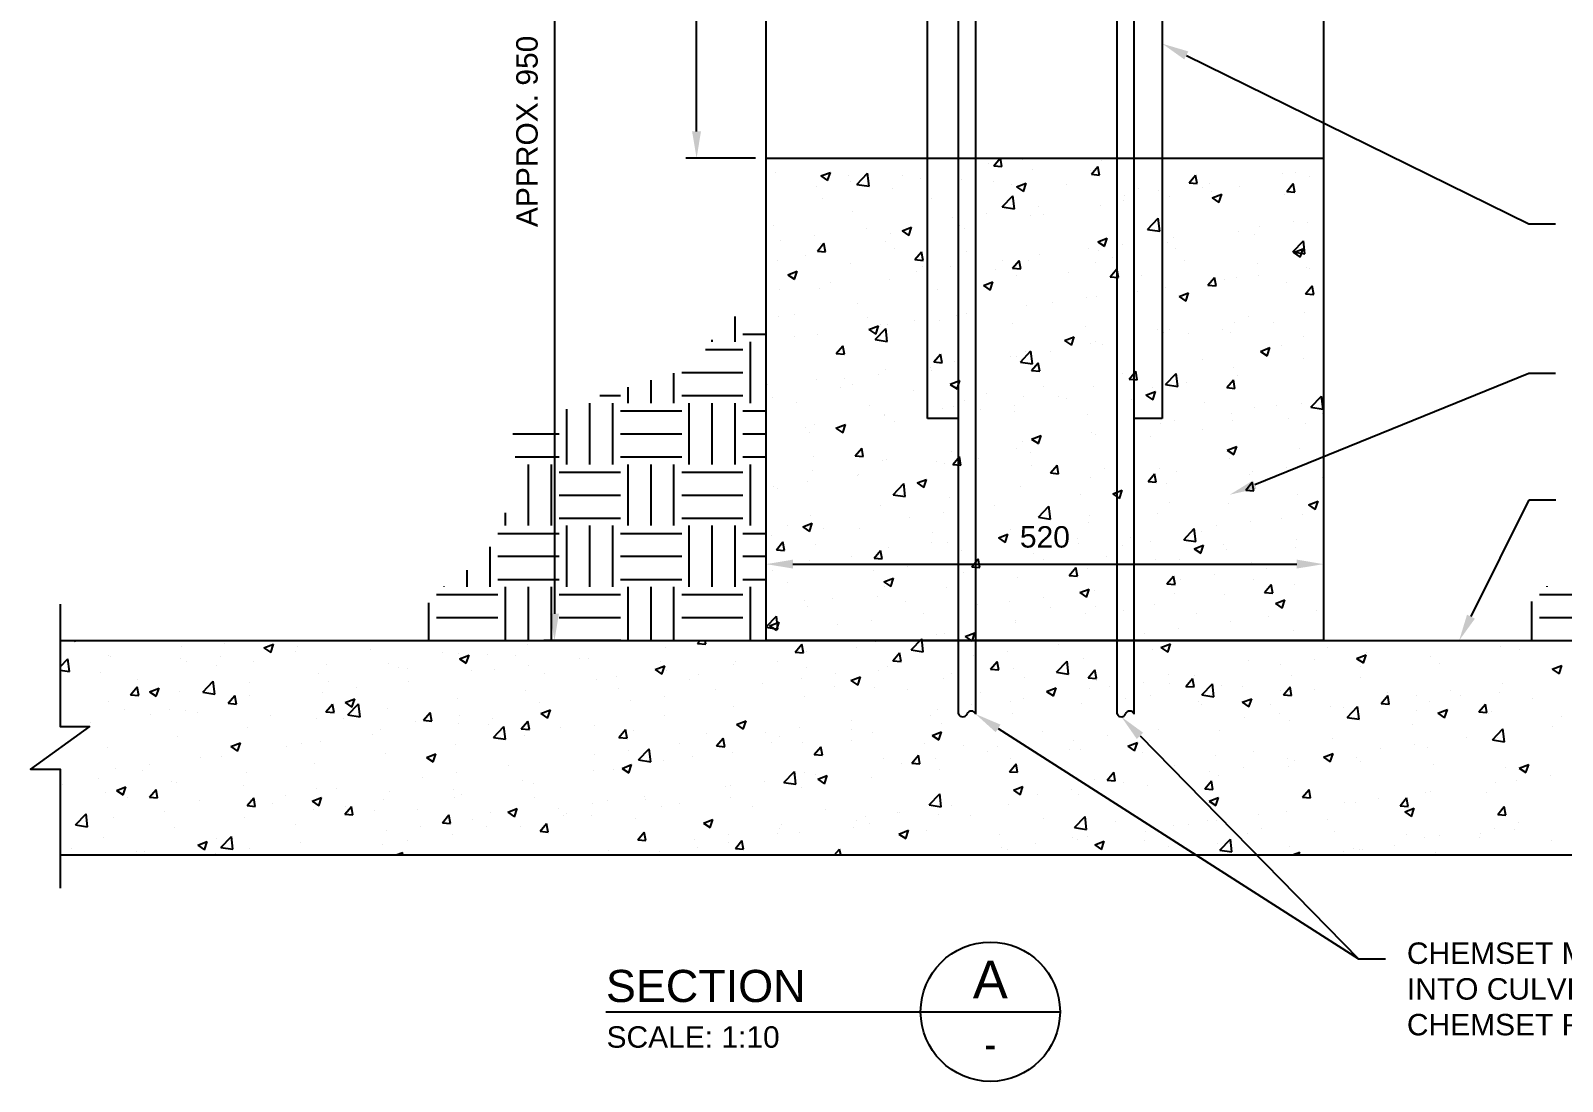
# Paper-space layout 'Retic (5)' of a CAD drawing. Header units: metres. Extents: x -9 to 795, y -5 to 571.
# Drawn here: x 555.7 to 698.6, y 207.3 to 305.3 of the extents above; entities that cross this region are included whole.
import ezdxf
from ezdxf.enums import TextEntityAlignment as Align

# ---------------------------------------------------------------- set-up
doc = ezdxf.new("R2010")
doc.units = ezdxf.units.M
doc.header["$LTSCALE"] = 0.7
doc.layers.get('0').update_dxf_attribs({"color": 6})
doc.styles.add('ARIAL', font='arial.ttf', dxfattribs={"height": 2})
doc.styles.add('ARIAL NARROW', font='ARIALN.TTF')

psp = doc.layouts.new('Retic (5)')

# ---------------------------------------------------------------- linework, layer by layer
at = {"color": 3}
for p, q in [((624.32, 248.4), (624.32, 343.4)), ((676.32, 343.4), (676.32, 248.4)), ((676.32, 248.4), (624.32, 248.4)), ((609.37, 213.78), (638.73, 213.78)), ((638.73, 213.78), (651.73, 213.78))]:
    psp.add_line(p, q, dxfattribs=at)
at = {"color": 2}
for p, q in [((642.27, 241.55), (642.27, 342.49)), ((643.85, 342.49), (643.85, 241.55)), ((657.05, 241.55), (657.05, 342.49)), ((658.63, 342.49), (658.63, 241.55)), ((639.36, 269.13), (639.36, 330.76)), ((661.27, 330.76), (661.27, 269.13)), ((642.27, 269.13), (639.36, 269.13)), ((661.27, 269.13), (658.63, 269.13))]:
    psp.add_line(p, q, dxfattribs=at)
at = {"color": 7}
for p, q in [((604.57, 340.9), (604.57, 250.9)), ((617.83, 295.9), (617.83, 340.9)), ((623.32, 293.4), (616.83, 293.4)), ((695.46, 287.27), (697.96, 287.27)), ((695.46, 273.36), (697.96, 273.36)), ((695.49, 261.52), (697.99, 261.52)), ((626.82, 255.53), (673.82, 255.53)), ((610.76, 248.4), (603.57, 248.4)), ((679.59, 218.72), (682.09, 218.72))]:
    psp.add_line(p, q, dxfattribs=at)
for p, q in [((624.32, 293.4), (676.32, 293.4)), ((624.32, 248.4), (624.32, 293.4)), ((676.32, 293.4), (676.32, 248.4)), ((558.46, 248.4), (744.15, 248.4)), ((676.32, 248.4), (624.32, 248.4)), ((558.46, 228.4), (744.15, 228.4))]:
    psp.add_line(p, q)
at = {"color": 8}
for p, q in [((645.55, 292.69), (646.14, 293.4)), ((646.31, 292.63), (646.17, 293.4)), ((648.21, 293.28), (648.21, 293.28)), ((655.64, 293.22), (655.64, 293.22)), ((625.18, 292.05), (625.18, 292.05)), ((629.42, 291.74), (630.31, 292.08)), ((629.42, 291.74), (630.05, 291.31)), ((630.05, 291.31), (630.31, 292.08)), ((631.96, 291.76), (631.96, 291.76)), ((632.79, 290.96), (633.78, 291.99)), ((633.92, 290.78), (633.78, 291.99)), ((637.01, 291.81), (637.01, 291.81)), ((645.03, 292.87), (645.03, 292.87)), ((645.55, 292.69), (646.31, 292.63)), ((649.12, 292.33), (649.12, 292.33)), ((654.59, 292.21), (654.59, 292.21)), ((654.66, 291.9), (655.27, 292.63)), ((654.66, 291.9), (655.42, 291.83)), ((655.42, 291.83), (655.27, 292.63)), ((663.77, 291.1), (664.38, 291.83)), ((664.53, 291.03), (664.38, 291.83)), ((672.45, 291.97), (672.45, 291.97)), ((673.71, 292.07), (673.71, 292.07)), ((675.01, 291.65), (675.01, 291.65)), ((629.02, 290.76), (629.02, 290.76)), ((632.2, 291.18), (632.2, 291.18)), ((632.79, 290.96), (633.92, 290.78)), ((636.11, 290.56), (636.11, 290.56)), ((638.74, 291.47), (638.74, 291.47)), ((642.52, 291.37), (642.52, 291.37)), ((645.52, 291.19), (645.52, 291.19)), ((647.18, 290.94), (647.18, 290.94)), ((647.67, 290.72), (648.56, 291.07)), ((647.67, 290.72), (648.31, 290.3)), ((648.31, 290.3), (648.56, 291.07)), ((652.3, 290.9), (652.3, 290.9)), ((659.08, 290.61), (659.08, 290.61)), ((660.88, 290.38), (660.88, 290.38)), ((663.77, 291.1), (664.53, 291.03)), ((665.04, 290.7), (665.04, 290.7)), ((665.69, 291.02), (665.69, 291.02)), ((665.86, 290.33), (665.86, 290.33)), ((668.49, 290.76), (668.49, 290.76)), ((672.88, 290.3), (673.49, 291.03)), ((672.88, 290.3), (673.64, 290.24)), ((673.64, 290.24), (673.49, 291.03)), ((629.58, 289.67), (629.58, 289.67)), ((639.78, 289.67), (639.78, 289.67)), ((646.35, 288.86), (647.34, 289.89)), ((646.35, 288.86), (647.48, 288.68)), ((647.48, 288.68), (647.34, 289.89)), ((649.68, 288.91), (649.68, 288.91)), ((655.48, 288.99), (655.48, 288.99)), ((657.63, 289.42), (657.63, 289.42)), ((657.7, 289.96), (657.7, 289.96)), ((661.9, 289.81), (661.9, 289.81)), ((665.93, 289.71), (666.82, 290.05)), ((665.93, 289.71), (666.56, 289.28)), ((666.56, 289.28), (666.82, 290.05)), ((672.64, 290.04), (672.64, 290.04)), ((632.37, 288.4), (632.37, 288.4)), ((641.69, 287.86), (641.69, 287.86)), ((644.87, 288.28), (644.87, 288.28)), ((648.96, 288.1), (648.96, 288.1)), ((650.23, 288.15), (650.23, 288.15)), ((659.9, 286.76), (660.89, 287.79)), ((661.03, 286.58), (660.89, 287.79)), ((673.55, 287.48), (673.55, 287.48)), ((674.86, 287.42), (674.86, 287.42)), ((624.96, 287.13), (624.96, 287.13)), ((628.86, 286.17), (628.86, 286.17)), ((633.67, 286.8), (633.67, 286.8)), ((635.95, 286.33), (635.95, 286.33)), ((637, 286.63), (637.89, 286.97)), ((637, 286.63), (637.64, 286.2)), ((637.64, 286.2), (637.89, 286.97)), ((642.37, 287.15), (642.37, 287.15)), ((642.82, 286.88), (642.82, 286.88)), ((655.26, 285.61), (656.14, 285.95)), ((655.89, 285.18), (656.14, 285.95)), ((659.9, 286.76), (661.03, 286.58)), ((662.35, 286.01), (662.35, 286.01)), ((668.34, 286.53), (668.34, 286.53)), ((669.89, 286.25), (669.89, 286.25)), ((670.37, 287.06), (670.37, 287.06)), ((625.68, 285.75), (625.68, 285.75)), ((628.01, 284.34), (628.01, 284.34)), ((629.1, 284.74), (629.71, 285.47)), ((629.1, 284.74), (629.85, 284.67)), ((629.43, 285.44), (629.43, 285.44)), ((629.49, 285.27), (629.49, 285.27)), ((629.86, 284.67), (629.71, 285.47)), ((635.41, 285.61), (635.41, 285.61)), ((636.27, 284.98), (636.27, 284.98)), ((638.2, 283.94), (638.82, 284.67)), ((638.96, 283.87), (638.82, 284.67)), ((643.05, 284.7), (643.05, 284.7)), ((649.83, 284.41), (649.83, 284.41)), ((654.36, 284.96), (654.36, 284.96)), ((655.26, 285.61), (655.89, 285.18)), ((655.33, 284.76), (655.33, 284.76)), ((657.54, 285.37), (657.54, 285.37)), ((661.74, 285.58), (661.74, 285.58)), ((662.48, 284.98), (662.48, 284.98)), ((673.45, 284.65), (674.44, 285.68)), ((673.45, 284.65), (674.58, 284.48)), ((673.51, 284.59), (674.4, 284.93)), ((673.51, 284.59), (674.14, 284.17)), ((674.14, 284.17), (674.4, 284.93)), ((674.58, 284.48), (674.44, 285.68)), ((625.39, 283.85), (625.39, 283.85)), ((632.17, 283.56), (632.17, 283.56)), ((638.2, 283.94), (638.96, 283.87)), ((638.95, 283.28), (638.95, 283.28)), ((641.53, 283.27), (641.53, 283.27)), ((642.21, 282.92), (642.21, 282.92)), ((645.73, 282.99), (645.73, 282.99)), ((646.34, 283.9), (646.34, 283.9)), ((647.31, 283.14), (647.93, 283.87)), ((647.31, 283.14), (648.07, 283.08)), ((648.07, 283.08), (647.93, 283.87)), ((648.81, 283.87), (648.81, 283.87)), ((655.08, 283.71), (655.08, 283.71)), ((656.42, 282.34), (657.04, 283.07)), ((656.61, 284.12), (656.61, 284.12)), ((657.18, 282.28), (657.04, 283.07)), ((663.39, 283.84), (663.39, 283.84)), ((670.17, 283.55), (670.17, 283.55)), ((674.71, 283.2), (674.71, 283.2)), ((675.01, 283.11), (675.01, 283.11)), ((626.33, 282.53), (627.22, 282.87)), ((626.33, 282.53), (626.96, 282.11)), ((626.96, 282.11), (627.22, 282.87)), ((630.33, 281.79), (630.33, 281.79)), ((635.8, 282.1), (635.8, 282.1)), ((638.35, 282.85), (638.35, 282.85)), ((644.58, 281.51), (645.47, 281.86)), ((644.58, 281.51), (645.22, 281.09)), ((645.22, 281.09), (645.47, 281.86)), ((647.67, 282.44), (647.67, 282.44)), ((652.51, 282.7), (652.51, 282.7)), ((656.42, 282.34), (657.18, 282.28)), ((659.29, 282.42), (659.29, 282.42)), ((665.53, 281.55), (666.14, 282.28)), ((665.53, 281.55), (666.29, 281.48)), ((666.07, 282.13), (666.07, 282.13)), ((666.29, 281.48), (666.15, 282.28)), ((667.03, 282.05), (667.03, 282.05)), ((668.18, 282.3), (668.18, 282.3)), ((670.2, 282.47), (670.2, 282.47)), ((672.84, 281.84), (672.84, 281.84)), ((674.64, 280.75), (675.25, 281.48)), ((625.52, 281.16), (625.52, 281.16)), ((629.28, 281.21), (629.28, 281.21)), ((640.26, 281.17), (640.26, 281.17)), ((654.19, 280.37), (654.19, 280.37)), ((655.17, 280.54), (655.17, 280.54)), ((659, 281), (659, 281)), ((661.59, 281.35), (661.59, 281.35)), ((662.84, 280.5), (663.73, 280.84)), ((662.84, 280.5), (663.47, 280.07)), ((663.47, 280.07), (663.73, 280.84)), ((674.64, 280.75), (675.4, 280.68)), ((675.4, 280.68), (675.25, 281.48)), ((626.96, 278.81), (626.96, 278.81)), ((632.86, 279.89), (632.86, 279.89)), ((642.06, 278.69), (642.06, 278.69)), ((642.99, 278.89), (642.99, 278.89)), ((648.65, 279.64), (648.65, 279.64)), ((651.02, 279.95), (651.02, 279.95)), ((669.36, 278.67), (669.36, 278.67)), ((674.55, 278.97), (674.55, 278.97)), ((625.45, 278.62), (625.45, 278.62)), ((633.74, 278.53), (633.74, 278.53)), ((633.91, 277.42), (634.8, 277.76)), ((633.91, 277.42), (634.55, 276.99)), ((634.48, 276.49), (635.47, 277.52)), ((634.55, 276.99), (634.8, 277.76)), ((635.01, 277.84), (635.01, 277.84)), ((635.61, 276.31), (635.47, 277.52)), ((635.64, 277.88), (635.64, 277.88)), ((638.18, 278.26), (638.18, 278.26)), ((640.52, 278.24), (640.52, 278.24)), ((647.3, 277.95), (647.3, 277.95)), ((654.08, 277.67), (654.08, 277.67)), ((660.86, 277.38), (660.86, 277.38)), ((661.96, 277.4), (661.96, 277.4)), ((666.86, 277.46), (666.86, 277.46)), ((668.03, 278.07), (668.03, 278.07)), ((671.67, 278.1), (671.67, 278.1)), ((626.98, 276.78), (626.98, 276.78)), ((629.12, 276.98), (629.12, 276.98)), ((630.86, 275.18), (631.47, 275.91)), ((631.62, 275.12), (631.47, 275.91)), ((634.48, 276.49), (635.61, 276.31)), ((652.16, 276.4), (653.05, 276.74)), ((652.16, 276.4), (652.8, 275.97)), ((652.8, 275.97), (653.05, 276.74)), ((654.55, 276.13), (654.55, 276.13)), ((655.02, 276.31), (655.02, 276.31)), ((655.66, 275.99), (655.66, 275.99)), ((661.43, 277.12), (661.43, 277.12)), ((663.68, 277.05), (663.68, 277.05)), ((667.64, 277.1), (667.64, 277.1)), ((672.41, 275.88), (672.41, 275.88)), ((674.42, 276.81), (674.42, 276.81)), ((630.86, 275.18), (631.62, 275.12)), ((639.97, 274.39), (640.58, 275.12)), ((639.97, 274.39), (640.73, 274.32)), ((640.73, 274.32), (640.58, 275.12)), ((641.9, 274.46), (641.9, 274.46)), ((647.15, 274.86), (647.15, 274.86)), ((647.67, 274.94), (647.67, 274.94)), ((648.03, 274.38), (649.02, 275.42)), ((648.03, 274.38), (649.16, 274.21)), ((648.5, 275.41), (648.5, 275.41)), ((649.16, 274.21), (649.02, 275.41)), ((650.85, 275.36), (650.85, 275.36)), ((665, 274.61), (665, 274.61)), ((670.42, 275.38), (671.31, 275.73)), ((670.42, 275.38), (671.05, 274.96)), ((671.05, 274.96), (671.31, 275.73)), ((674.4, 274.74), (674.4, 274.74)), ((634.84, 273.25), (634.84, 273.25)), ((635.49, 273.65), (635.49, 273.65)), ((639.65, 273.88), (639.65, 273.88)), ((639.74, 273.59), (639.74, 273.59)), ((649.08, 273.59), (649.69, 274.32)), ((649.08, 273.59), (649.84, 273.52)), ((649.84, 273.52), (649.69, 274.32)), ((657.59, 273.34), (657.59, 273.34)), ((658.19, 272.79), (658.8, 273.52)), ((658.94, 272.73), (658.8, 273.52)), ((661.58, 272.28), (662.57, 273.31)), ((662.71, 272.11), (662.57, 273.31)), ((667.88, 273.85), (667.88, 273.85)), ((668.33, 273.09), (668.33, 273.09)), ((624.49, 272.32), (624.49, 272.32)), ((628.97, 272.76), (628.97, 272.76)), ((631.27, 272.04), (631.27, 272.04)), ((631.66, 272.83), (631.66, 272.83)), ((632.33, 272.32), (632.33, 272.32)), ((638.05, 271.75), (638.05, 271.75)), ((641.49, 272.31), (642.38, 272.65)), ((641.49, 272.3), (642.13, 271.88)), ((642.13, 271.88), (642.38, 272.65)), ((650.19, 272.07), (650.19, 272.07)), ((654.87, 272.08), (654.87, 272.08)), ((658.19, 272.79), (658.94, 272.73)), ((659.75, 271.29), (660.63, 271.63)), ((660.34, 272.04), (660.34, 272.04)), ((660.38, 270.86), (660.64, 271.63)), ((661.28, 272.89), (661.28, 272.89)), ((661.58, 272.28), (662.71, 272.11)), ((663.52, 272.45), (663.52, 272.45)), ((667.29, 272), (667.91, 272.72)), ((667.29, 272), (668.05, 271.93)), ((668.05, 271.93), (667.91, 272.72)), ((624.93, 271.05), (624.93, 271.05)), ((627.17, 270.62), (627.17, 270.62)), ((633.95, 270.33), (633.95, 270.33)), ((641.75, 270.23), (641.75, 270.23)), ((642.78, 270.8), (642.78, 270.8)), ((644.83, 271.46), (644.83, 271.46)), ((647.51, 270.35), (647.51, 270.35)), ((648.34, 271.19), (648.34, 271.19)), ((651.61, 271.18), (651.61, 271.18)), ((652.32, 270.98), (652.32, 270.98)), ((658.39, 270.89), (658.39, 270.89)), ((659.75, 271.29), (660.38, 270.86)), ((665.17, 270.61), (665.17, 270.61)), ((669.85, 270.17), (669.85, 270.17)), ((671.95, 270.32), (671.95, 270.32)), ((674.24, 270.51), (674.24, 270.51)), ((675.14, 270.18), (676.13, 271.21)), ((675.14, 270.18), (676.27, 270)), ((676.27, 270), (676.13, 271.21)), ((635.33, 269.42), (635.33, 269.42)), ((635.38, 269.53), (635.38, 269.53)), ((636.31, 268.87), (636.31, 268.87)), ((640.73, 270.05), (640.73, 270.05)), ((644.33, 269.93), (644.33, 269.93)), ((647.51, 269.76), (647.51, 269.76)), ((654.29, 269.47), (654.29, 269.47)), ((661.07, 269.19), (661.07, 269.19)), ((661.13, 268.67), (661.13, 268.67)), ((662.45, 268.9), (662.45, 268.9)), ((667.72, 269.62), (667.72, 269.62)), ((667.85, 268.9), (667.85, 268.9)), ((673.01, 269.13), (673.01, 269.13)), ((676.19, 269.55), (676.19, 269.55)), ((627.97, 268.26), (627.97, 268.26)), ((628.32, 267.82), (628.32, 267.82)), ((628.81, 268.53), (628.81, 268.53)), ((630.82, 268.21), (631.71, 268.55)), ((630.82, 268.21), (631.46, 267.78)), ((631.46, 267.78), (631.71, 268.55)), ((631.5, 268.24), (631.5, 268.24)), ((649.07, 267.19), (649.96, 267.53)), ((649.71, 266.77), (649.96, 267.53)), ((654.71, 267.85), (654.71, 267.85)), ((655.04, 267.63), (655.04, 267.63)), ((660.18, 267.45), (660.18, 267.45)), ((664.99, 268.08), (664.99, 268.08)), ((674.62, 268.61), (674.62, 268.61)), ((632.62, 265.63), (633.23, 266.36)), ((633.38, 265.56), (633.23, 266.36)), ((641.59, 266.01), (641.59, 266.01)), ((647.63, 266.35), (647.63, 266.35)), ((648.19, 266.96), (648.19, 266.96)), ((648.98, 265.97), (648.98, 265.97)), ((649.07, 267.19), (649.71, 266.77)), ((657, 267.03), (657, 267.03)), ((667.33, 266.17), (668.22, 266.52)), ((667.33, 266.17), (667.96, 265.75)), ((667.96, 265.75), (668.22, 266.52)), ((674.09, 266.28), (674.09, 266.28)), ((628.74, 265.58), (628.74, 265.58)), ((632.62, 265.63), (633.38, 265.56)), ((635.18, 265.19), (635.18, 265.19)), ((635.52, 265.3), (635.52, 265.3)), ((640.23, 265.08), (640.23, 265.08)), ((640.99, 264.92), (640.99, 264.92)), ((641.73, 264.83), (642.34, 265.56)), ((641.73, 264.83), (642.49, 264.77)), ((642.3, 265.01), (642.3, 265.01)), ((642.49, 264.77), (642.34, 265.56)), ((644.17, 265.34), (644.17, 265.34)), ((649.08, 264.72), (649.08, 264.72)), ((650.84, 264.04), (651.45, 264.77)), ((651.6, 263.97), (651.45, 264.77)), ((655.86, 264.44), (655.86, 264.44)), ((660.97, 264.44), (660.97, 264.44)), ((667.57, 265.39), (667.57, 265.39)), ((672.85, 264.54), (672.85, 264.54)), ((628.16, 263.23), (628.16, 263.23)), ((628.66, 264.3), (628.66, 264.3)), ((632.82, 263.81), (632.82, 263.81)), ((632.97, 263.86), (632.97, 263.86)), ((636.16, 262.01), (637.15, 263.04)), ((637.29, 261.84), (637.15, 263.04)), ((638.4, 263.1), (639.29, 263.44)), ((638.4, 263.1), (639.04, 262.67)), ((639.04, 262.67), (639.29, 263.44)), ((650.84, 264.04), (651.6, 263.97)), ((654.56, 263.63), (654.56, 263.63)), ((659.95, 263.24), (660.56, 263.97)), ((659.95, 263.24), (660.71, 263.17)), ((660.71, 263.17), (660.56, 263.97)), ((661.65, 263.07), (661.65, 263.07)), ((662.64, 264.15), (662.64, 264.15)), ((669.06, 262.44), (669.67, 263.17)), ((669.42, 263.86), (669.42, 263.86)), ((669.67, 264.13), (669.67, 264.13)), ((669.82, 262.38), (669.67, 263.17)), ((676.2, 263.58), (676.2, 263.58)), ((624.98, 262.81), (624.98, 262.81)), ((625.41, 262.54), (625.41, 262.54)), ((636.16, 262.01), (637.29, 261.84)), ((641.44, 261.78), (641.44, 261.78)), ((648.04, 262.73), (648.04, 262.73)), ((653.66, 262.02), (653.66, 262.02)), ((656.66, 262.08), (657.54, 262.42)), ((656.66, 262.08), (657.29, 261.65)), ((656.84, 262.44), (656.84, 262.44)), ((657.29, 261.65), (657.54, 262.42)), ((669.06, 262.44), (669.82, 262.38)), ((669.33, 262.59), (669.33, 262.59)), ((673.93, 262.06), (673.93, 262.06)), ((628.5, 260.07), (628.5, 260.07)), ((635.02, 260.97), (635.02, 260.97)), ((640.83, 260.33), (640.83, 260.33)), ((645.64, 260.96), (645.64, 260.96)), ((649.71, 259.91), (650.7, 260.94)), ((650.84, 259.74), (650.7, 260.94)), ((654.51, 260.05), (654.51, 260.05)), ((660.82, 260.21), (660.82, 260.21)), ((661.92, 261.32), (661.92, 261.32)), ((667.41, 261.16), (667.41, 261.16)), ((674.32, 260.17), (674.32, 260.17)), ((674.91, 261.06), (675.8, 261.4)), ((674.91, 261.06), (675.54, 260.64)), ((675.54, 260.64), (675.8, 261.4)), ((626.27, 259.09), (626.27, 259.09)), ((627.73, 259), (628.62, 259.34)), ((627.73, 259), (628.37, 258.57)), ((628.37, 258.57), (628.62, 259.34)), ((629.63, 258.85), (629.63, 258.85)), ((633.05, 258.81), (633.05, 258.81)), ((637.65, 259.91), (637.65, 259.91)), ((647.11, 258.78), (647.11, 258.78)), ((649.71, 259.91), (650.84, 259.74)), ((654.4, 259.4), (654.4, 259.4)), ((663.27, 257.81), (664.26, 258.84)), ((664.4, 257.63), (664.26, 258.84)), ((666.33, 259.12), (666.33, 259.12)), ((669.51, 259.54), (669.51, 259.54)), ((672.37, 259.8), (672.37, 259.8)), ((624.82, 258.22), (624.82, 258.22)), ((625.27, 256.87), (625.88, 257.6)), ((626.03, 256.81), (625.89, 257.6)), ((628.95, 257.39), (628.95, 257.39)), ((639.7, 257.51), (639.7, 257.51)), ((639.83, 258.52), (639.83, 258.52)), ((641.28, 257.55), (641.28, 257.55)), ((645.98, 257.98), (646.87, 258.32)), ((645.98, 257.98), (646.62, 257.56)), ((646.61, 258.23), (646.61, 258.23)), ((646.62, 257.56), (646.87, 258.32)), ((647.88, 258.5), (647.88, 258.5)), ((653.39, 257.95), (653.39, 257.95)), ((653.5, 257.43), (653.5, 257.43)), ((657.56, 257.26), (657.56, 257.26)), ((658.31, 258.06), (658.31, 258.06)), ((660.17, 257.66), (660.17, 257.66)), ((663.27, 257.81), (664.4, 257.63)), ((664.24, 256.97), (665.13, 257.31)), ((664.87, 256.54), (665.13, 257.31)), ((664.96, 258.53), (664.96, 258.53)), ((666.95, 257.37), (666.95, 257.37)), ((673.78, 257.83), (673.78, 257.83)), ((625.27, 256.87), (626.03, 256.81)), ((628.35, 255.84), (628.35, 255.84)), ((632.3, 256.23), (632.3, 256.23)), ((634.38, 256.08), (634.99, 256.81)), ((634.38, 256.08), (635.14, 256.01)), ((634.87, 256.74), (634.87, 256.74)), ((635.14, 256.01), (634.99, 256.81)), ((635.73, 257.1), (635.73, 257.1)), ((642.3, 255.95), (642.3, 255.95)), ((642.51, 256.81), (642.51, 256.81)), ((643.49, 255.28), (644.1, 256.01)), ((644.25, 255.21), (644.1, 256.01)), ((649.29, 256.53), (649.29, 256.53)), ((650.15, 255.99), (650.15, 255.99)), ((650.32, 257.01), (650.32, 257.01)), ((656.07, 256.24), (656.07, 256.24)), ((660.66, 255.98), (660.66, 255.98)), ((662.85, 255.95), (662.85, 255.95)), ((664.24, 256.97), (664.87, 256.54)), ((667.26, 256.94), (667.26, 256.94)), ((673.73, 257.09), (673.73, 257.09)), ((624.89, 254.96), (624.89, 254.96)), ((634.31, 254.9), (634.31, 254.9)), ((637.49, 255.32), (637.49, 255.32)), ((642.74, 254.72), (642.74, 254.72)), ((643.49, 255.28), (644.25, 255.21)), ((652.6, 254.48), (653.21, 255.21)), ((652.6, 254.48), (653.36, 254.42)), ((653.36, 254.42), (653.21, 255.21)), ((654.25, 255.17), (654.25, 255.17)), ((661.71, 253.69), (662.32, 254.42)), ((662.47, 253.62), (662.32, 254.42)), ((666.17, 254.53), (666.17, 254.53)), ((669.63, 255.67), (669.63, 255.67)), ((670.98, 255.16), (670.98, 255.16)), ((626.29, 253.85), (626.29, 253.85)), ((635.31, 253.89), (636.2, 254.23)), ((635.31, 253.89), (635.95, 253.46)), ((635.34, 253.45), (635.34, 253.45)), ((635.95, 253.46), (636.2, 254.23)), ((641.13, 253.32), (641.13, 253.32)), ((647.73, 254.28), (647.73, 254.28)), ((653.57, 252.87), (654.45, 253.21)), ((654.2, 252.44), (654.45, 253.21)), ((654.97, 253.05), (654.97, 253.05)), ((661.71, 253.69), (662.47, 253.62)), ((662.99, 254.11), (662.99, 254.11)), ((669.81, 254.09), (669.81, 254.09)), ((670.82, 252.89), (671.43, 253.62)), ((671.58, 252.82), (671.43, 253.62)), ((673.62, 253.6), (673.62, 253.6)), ((627.93, 252.17), (627.93, 252.17)), ((628.19, 251.62), (628.19, 251.62)), ((630.52, 252.35), (630.52, 252.35)), ((634.72, 252.51), (634.72, 252.51)), ((637.3, 252.06), (637.3, 252.06)), ((644.08, 251.78), (644.08, 251.78)), ((646.98, 252), (646.98, 252)), ((650.16, 252.42), (650.16, 252.42)), ((650.86, 251.49), (650.86, 251.49)), ((653.57, 252.87), (654.2, 252.44)), ((655, 251.54), (655, 251.54)), ((660.51, 251.76), (660.51, 251.76)), ((662.41, 252.82), (662.41, 252.82)), ((667.1, 252.71), (667.1, 252.71)), ((670.82, 252.89), (671.58, 252.82)), ((671.82, 251.85), (672.71, 252.19)), ((671.82, 251.85), (672.45, 251.43)), ((672.45, 251.43), (672.71, 252.19)), ((624.32, 249.67), (625.28, 250.67)), ((624.64, 249.79), (625.53, 250.13)), ((625.27, 249.36), (625.53, 250.13)), ((625.42, 249.47), (625.28, 250.67)), ((634.15, 250.31), (634.15, 250.31)), ((638.96, 250.94), (638.96, 250.94)), ((647.57, 250.05), (647.57, 250.05)), ((647.59, 250.27), (647.59, 250.27)), ((654.09, 250.94), (654.09, 250.94)), ((657.64, 251.2), (657.64, 251.2)), ((664.42, 250.92), (664.42, 250.92)), ((667.64, 250.15), (667.64, 250.15)), ((671.2, 250.63), (671.2, 250.63)), ((675.66, 251.21), (675.66, 251.21)), ((624.32, 249.64), (625.42, 249.47)), ((624.64, 249.79), (625.27, 249.36)), ((630.97, 249.89), (630.97, 249.89)), ((640.19, 249), (640.19, 249)), ((640.98, 249.1), (640.98, 249.1)), ((642.89, 248.77), (643.78, 249.11)), ((642.89, 248.77), (643.53, 248.35)), ((643.53, 248.35), (643.78, 249.11)), ((659.65, 249.1), (659.65, 249.1)), ((662.83, 249.52), (662.83, 249.52)), ((673.47, 249.37), (673.47, 249.37)), ((559.73, 248.4), (559.85, 248.32)), ((559.85, 248.32), (559.88, 248.4)), ((569.75, 247.87), (569.75, 247.87)), ((573.81, 248.15), (573.81, 248.15)), ((577.47, 247.73), (578.36, 248.07)), ((577.47, 247.73), (578.1, 247.3)), ((578.1, 247.3), (578.36, 248.07)), ((578.26, 247.52), (578.26, 247.52)), ((580.45, 247.34), (580.45, 247.34)), ((580.59, 247.87), (580.59, 247.87)), ((587.37, 247.58), (587.37, 247.58)), ((594.15, 247.29), (594.15, 247.29)), ((595.65, 247.19), (595.65, 247.19)), ((602.07, 248), (602.07, 248)), ((605.71, 248.36), (605.71, 248.36)), ((614.96, 247.78), (614.96, 247.78)), ((617.93, 248.12), (618.16, 248.4)), ((617.93, 248.12), (618.68, 248.05)), ((618.14, 248.2), (618.14, 248.2)), ((618.68, 248.05), (618.62, 248.4)), ((627.03, 247.32), (627.65, 248.05)), ((627.03, 247.32), (627.79, 247.25)), ((627.79, 247.25), (627.65, 248.05)), ((628.04, 247.39), (628.04, 247.39)), ((632.78, 247.73), (632.78, 247.73)), ((634.56, 248.28), (634.56, 248.28)), ((636.14, 246.52), (636.76, 247.25)), ((636.9, 246.46), (636.76, 247.25)), ((637.84, 247.54), (638.83, 248.57)), ((637.84, 247.54), (638.97, 247.36)), ((638.97, 247.36), (638.83, 248.57)), ((646.82, 247.41), (646.82, 247.41)), ((651.63, 248.04), (651.63, 248.04)), ((660.35, 247.53), (660.35, 247.53)), ((661.15, 247.76), (662.04, 248.1)), ((661.15, 247.76), (661.78, 247.33)), ((661.78, 247.33), (662.04, 248.1)), ((666.95, 248.48), (666.95, 248.48)), ((676.7, 247.78), (676.7, 247.78)), ((680.31, 247.25), (680.31, 247.25)), ((688.33, 248.31), (688.33, 248.31)), ((692.85, 247.81), (692.85, 247.81)), ((694.55, 247.53), (694.55, 247.53)), ((558.46, 245.94), (559.19, 246.71)), ((559.33, 245.5), (559.19, 246.71)), ((562.93, 247.02), (562.93, 247.02)), ((563.16, 246.91), (563.16, 246.91)), ((569.71, 246.73), (569.71, 246.73)), ((570.27, 246.47), (570.27, 246.47)), ((573.04, 246.06), (573.04, 246.06)), ((573.45, 246.89), (573.45, 246.89)), ((576.49, 246.45), (576.49, 246.45)), ((583.27, 246.16), (583.27, 246.16)), ((589.13, 246.3), (589.13, 246.3)), ((590.05, 245.87), (590.05, 245.87)), ((590.9, 245.82), (590.9, 245.82)), ((595.72, 246.71), (596.61, 247.05)), ((595.72, 246.71), (596.35, 246.28)), ((596.35, 246.28), (596.61, 247.05)), ((598.31, 247.09), (598.31, 247.09)), ((600.93, 247.01), (600.93, 247.01)), ((602.13, 246.1), (602.13, 246.1)), ((606.94, 246.73), (606.94, 246.73)), ((607.71, 246.72), (607.71, 246.72)), ((613.97, 245.69), (614.86, 246.04)), ((614.49, 246.43), (614.49, 246.43)), ((614.6, 245.27), (614.86, 246.04)), ((621.27, 246.15), (621.27, 246.15)), ((621.44, 246.44), (621.44, 246.44)), ((625.38, 246.46), (625.38, 246.46)), ((628.05, 245.86), (628.05, 245.86)), ((635.62, 245.94), (635.62, 245.94)), ((636.14, 246.52), (636.9, 246.46)), ((643.64, 246.99), (643.64, 246.99)), ((645.25, 245.73), (645.87, 246.46)), ((646.01, 245.66), (645.87, 246.46)), ((647.42, 245.82), (647.42, 245.82)), ((651.4, 245.44), (652.39, 246.47)), ((652.53, 245.26), (652.39, 246.47)), ((653.94, 246.71), (653.94, 246.71)), ((669.29, 246.51), (669.29, 246.51)), ((672.32, 246.2), (672.32, 246.2)), ((675.5, 246.62), (675.5, 246.62)), ((679.4, 246.74), (680.29, 247.08)), ((679.4, 246.74), (680.03, 246.31)), ((679.73, 245.96), (679.73, 245.96)), ((680.03, 246.31), (680.29, 247.08)), ((686.33, 246.91), (686.33, 246.91)), ((687.15, 246.26), (687.15, 246.26)), ((697.65, 245.72), (698.54, 246.06)), ((698.28, 245.3), (698.54, 246.06)), ((558.46, 245.64), (559.33, 245.5)), ((562.25, 245.41), (562.25, 245.41)), ((565.64, 244.79), (565.64, 244.79)), ((571.76, 243.58), (572.75, 244.61)), ((572.89, 243.4), (572.75, 244.61)), ((576.12, 244.53), (576.12, 244.53)), ((582.54, 245.35), (582.54, 245.35)), ((583.49, 244.55), (583.49, 244.55)), ((590.93, 244.62), (590.93, 244.62)), ((596.83, 245.59), (596.83, 245.59)), ((598.95, 245.68), (598.95, 245.68)), ((603.61, 245.3), (603.61, 245.3)), ((608.51, 244.73), (608.51, 244.73)), ((610.39, 245.01), (610.39, 245.01)), ((613.97, 245.69), (614.6, 245.27)), ((615.03, 245.62), (615.03, 245.62)), ((617.17, 244.73), (617.17, 244.73)), ((617.97, 245.19), (617.97, 245.19)), ((623.95, 244.44), (623.95, 244.44)), ((627.63, 244.88), (627.63, 244.88)), ((630.81, 245.3), (630.81, 245.3)), ((632.22, 244.68), (633.11, 245.02)), ((632.22, 244.68), (632.86, 244.25)), ((632.86, 244.25), (633.11, 245.02)), ((634.83, 245.57), (634.83, 245.57)), ((640.82, 244.87), (640.82, 244.87)), ((641.61, 245.29), (641.61, 245.29)), ((645.25, 245.73), (646.01, 245.66)), ((648.39, 245), (648.39, 245)), ((651.4, 245.44), (652.53, 245.26)), ((654.36, 244.93), (654.97, 245.66)), ((654.36, 244.93), (655.12, 244.86)), ((655.12, 244.86), (654.97, 245.66)), ((655.17, 244.72), (655.17, 244.72)), ((659.49, 244.51), (659.49, 244.51)), ((661.88, 245.24), (661.88, 245.24)), ((661.95, 244.43), (661.95, 244.43)), ((663.47, 244.13), (664.08, 244.86)), ((664.23, 244.07), (664.08, 244.86)), ((664.3, 245.14), (664.3, 245.14)), ((664.95, 243.34), (665.94, 244.37)), ((666.08, 243.16), (665.94, 244.37)), ((673.32, 245.15), (673.32, 245.15)), ((679.74, 244.99), (679.74, 244.99)), ((692.98, 244.35), (692.98, 244.35)), ((697.65, 245.72), (698.28, 245.3)), ((565.03, 243.35), (565.64, 244.08)), ((565.03, 243.35), (565.79, 243.28)), ((565.79, 243.28), (565.65, 244.08)), ((566.8, 243.63), (567.69, 243.97)), ((566.8, 243.63), (567.43, 243.21)), ((567.43, 243.21), (567.69, 243.97)), ((569.6, 243.64), (569.6, 243.64)), ((571.76, 243.58), (572.89, 243.4)), ((574.14, 242.55), (574.75, 243.28)), ((574.9, 242.48), (574.75, 243.28)), ((576.09, 243.28), (576.09, 243.28)), ((582.94, 243.57), (582.94, 243.57)), ((585.05, 242.61), (585.94, 242.96)), ((585.68, 242.19), (585.94, 242.96)), ((586.12, 243.99), (586.12, 243.99)), ((595.5, 242.96), (595.5, 242.96)), ((601.91, 243.78), (601.91, 243.78)), ((610.56, 243.92), (610.56, 243.92)), ((614.8, 243.19), (614.8, 243.19)), ((619.61, 243.83), (619.61, 243.83)), ((627.89, 243.16), (627.89, 243.16)), ((630.73, 244.15), (630.73, 244.15)), ((634.41, 244.06), (634.41, 244.06)), ((637.51, 243.87), (637.51, 243.87)), ((644.29, 243.58), (644.29, 243.58)), ((648.29, 243.03), (648.29, 243.03)), ((650.48, 243.66), (651.36, 244)), ((650.48, 243.66), (651.11, 243.23)), ((651.07, 243.3), (651.07, 243.3)), ((651.11, 243.23), (651.36, 244)), ((654.48, 243.97), (654.48, 243.97)), ((656.31, 244.09), (656.31, 244.09)), ((657.85, 243.01), (657.85, 243.01)), ((660.2, 243.3), (660.2, 243.3)), ((663.47, 244.13), (664.23, 244.07)), ((664.95, 243.34), (666.08, 243.16)), ((666.8, 244.25), (666.8, 244.25)), ((668.73, 244.14), (668.73, 244.14)), ((668.73, 242.64), (669.62, 242.98)), ((669.36, 242.22), (669.62, 242.98)), ((672.33, 243.72), (672.33, 243.72)), ((672.58, 243.34), (673.19, 244.07)), ((672.58, 243.34), (673.34, 243.27)), ((673.34, 243.27), (673.19, 244.07)), ((675.51, 243.86), (675.51, 243.86)), ((681.69, 242.54), (682.3, 243.27)), ((682.29, 243.57), (682.29, 243.57)), ((682.45, 242.47), (682.3, 243.27)), ((684.99, 243.3), (684.99, 243.3)), ((688.17, 243.71), (688.17, 243.71)), ((689.07, 243.28), (689.07, 243.28)), ((692.69, 243.58), (692.69, 243.58)), ((695.85, 243), (695.85, 243)), ((563, 242.69), (563, 242.69)), ((564.51, 241.98), (564.51, 241.98)), ((568.68, 242), (568.68, 242)), ((570.11, 241.88), (570.11, 241.88)), ((571.29, 241.7), (571.29, 241.7)), ((574.14, 242.55), (574.9, 242.48)), ((574.92, 242.51), (574.92, 242.51)), ((583.25, 241.75), (583.86, 242.48)), ((583.25, 241.75), (584.01, 241.69)), ((584.01, 241.69), (583.86, 242.48)), ((585.05, 242.61), (585.68, 242.19)), ((585.31, 241.47), (586.3, 242.51)), ((585.31, 241.47), (586.44, 241.3)), ((586.44, 241.3), (586.3, 242.51)), ((588.98, 242.07), (588.98, 242.07)), ((592.36, 240.96), (592.97, 241.69)), ((593.12, 240.89), (592.97, 241.69)), ((603.16, 242.64), (603.16, 242.64)), ((603.3, 241.6), (604.19, 241.94)), ((603.3, 241.6), (603.93, 241.17)), ((603.6, 241.72), (603.6, 241.72)), ((603.93, 241.17), (604.19, 241.94)), ((611.62, 242.78), (611.62, 242.78)), ((621.29, 242.21), (621.29, 242.21)), ((640.3, 241.98), (640.3, 241.98)), ((643.48, 242.4), (643.48, 242.4)), ((647.07, 242.7), (647.07, 242.7)), ((647.26, 241.59), (647.26, 241.59)), ((653.78, 242.49), (653.78, 242.49)), ((664.63, 242.72), (664.63, 242.72)), ((664.93, 242.45), (664.93, 242.45)), ((668.73, 242.64), (669.36, 242.22)), ((671.4, 242.44), (671.4, 242.44)), ((672.16, 241.61), (672.16, 241.61)), ((676.97, 242.24), (676.97, 242.24)), ((678.18, 242.15), (678.18, 242.15)), ((678.51, 241.23), (679.49, 242.26)), ((679.63, 241.06), (679.49, 242.26)), ((679.58, 241.73), (679.58, 241.73)), ((681.69, 242.54), (682.45, 242.47)), ((684.96, 241.86), (684.96, 241.86)), ((686.17, 242.68), (686.17, 242.68)), ((686.98, 241.63), (687.87, 241.97)), ((686.98, 241.63), (687.61, 241.2)), ((687.61, 241.2), (687.87, 241.97)), ((690.8, 241.74), (691.41, 242.47)), ((690.8, 241.74), (691.56, 241.68)), ((691.56, 241.68), (691.41, 242.47)), ((691.74, 241.58), (691.74, 241.58)), ((692, 241.82), (692, 241.82)), ((558.91, 240.41), (558.91, 240.41)), ((561.27, 240.73), (561.27, 240.73)), ((566.93, 241.46), (566.93, 241.46)), ((575.97, 240.3), (575.97, 240.3)), ((578.07, 241.41), (578.07, 241.41)), ((582.38, 241.12), (582.38, 241.12)), ((584.85, 241.12), (584.85, 241.12)), ((588.34, 240.1), (588.34, 240.1)), ((591.63, 240.84), (591.63, 240.84)), ((592.36, 240.96), (593.12, 240.89)), ((595.61, 240.67), (595.61, 240.67)), ((595.75, 241.37), (595.75, 241.37)), ((598.41, 240.55), (598.41, 240.55)), ((598.79, 241.09), (598.79, 241.09)), ((598.87, 239.37), (599.85, 240.4)), ((599.99, 239.2), (599.85, 240.4)), ((601.47, 240.16), (602.08, 240.89)), ((601.47, 240.16), (602.23, 240.09)), ((602.23, 240.09), (602.08, 240.89)), ((605.18, 240.26), (605.18, 240.26)), ((608.35, 240.5), (608.35, 240.5)), ((610.58, 239.36), (611.19, 240.09)), ((611.34, 239.3), (611.19, 240.09)), ((614.88, 241.4), (614.88, 241.4)), ((621.55, 240.58), (622.44, 240.92)), ((621.55, 240.58), (622.18, 240.15)), ((622.18, 240.15), (622.44, 240.92)), ((627.47, 240.29), (627.47, 240.29)), ((632.26, 240.15), (632.26, 240.15)), ((632.28, 240.93), (632.28, 240.93)), ((639.66, 241.42), (639.66, 241.42)), ((640.67, 240.64), (640.67, 240.64)), ((657.52, 241.18), (657.52, 241.18)), ((660.96, 240.13), (660.96, 240.13)), ((668.98, 241.19), (668.98, 241.19)), ((673.16, 240.92), (673.16, 240.92)), ((678.51, 241.23), (679.63, 241.06)), ((684.59, 240.55), (684.59, 240.55)), ((692.06, 239.13), (693.05, 240.16)), ((693.19, 238.96), (693.05, 240.16)), ((697.66, 240.4), (697.66, 240.4)), ((698.52, 241.29), (698.52, 241.29)), ((569.45, 239.41), (569.45, 239.41)), ((574.38, 238.52), (575.27, 238.86)), ((575.01, 238.09), (575.27, 238.86)), ((580.94, 238.83), (580.94, 238.83)), ((582.78, 238.98), (582.78, 238.98)), ((587.59, 239.61), (587.59, 239.61)), ((595.34, 238.74), (595.34, 238.74)), ((598.87, 239.37), (599.99, 239.2)), ((601.76, 239.55), (601.76, 239.55)), ((610.58, 239.36), (611.34, 239.3)), ((611.96, 239.98), (611.96, 239.98)), ((616.27, 238.82), (616.27, 238.82)), ((618.74, 239.69), (618.74, 239.69)), ((619.69, 238.57), (620.3, 239.3)), ((620.45, 238.5), (620.3, 239.3)), ((624.29, 239.87), (624.29, 239.87)), ((624.85, 238.88), (624.85, 238.88)), ((625.52, 239.41), (625.52, 239.41)), ((627.73, 238.93), (627.73, 238.93)), ((632.3, 239.12), (632.3, 239.12)), ((634.25, 239.83), (634.25, 239.83)), ((639.08, 238.83), (639.08, 238.83)), ((639.8, 239.56), (640.69, 239.9)), ((639.8, 239.56), (640.44, 239.14)), ((640.44, 239.14), (640.69, 239.9)), ((642.71, 238.64), (642.71, 238.64)), ((650.11, 239.91), (650.11, 239.91)), ((652.97, 239.08), (652.97, 239.08)), ((656.15, 239.5), (656.15, 239.5)), ((658.06, 238.55), (658.95, 238.89)), ((658.69, 238.12), (658.95, 238.89)), ((660.04, 239.07), (660.04, 239.07)), ((666.64, 240.02), (666.64, 240.02)), ((677.18, 239.28), (677.18, 239.28)), ((684.82, 238.71), (684.82, 238.71)), ((689.63, 239.34), (689.63, 239.34)), ((692.06, 239.13), (693.19, 238.96)), ((692.54, 239.35), (692.54, 239.35)), ((562.85, 238.46), (562.85, 238.46)), ((571.58, 237.5), (571.58, 237.5)), ((573.53, 237.56), (573.53, 237.56)), ((574.38, 238.52), (575.01, 238.09)), ((579.6, 238.56), (579.6, 238.56)), ((588.82, 237.84), (588.82, 237.84)), ((592.63, 237.5), (593.52, 237.84)), ((592.63, 237.5), (593.26, 237.08)), ((593.26, 237.08), (593.52, 237.84)), ((608.28, 237.77), (608.28, 237.77)), ((611.46, 238.19), (611.46, 238.19)), ((612.42, 237.27), (613.41, 238.3)), ((612.42, 237.27), (613.55, 237.1)), ((613.55, 237.1), (613.41, 238.3)), ((617.44, 237.61), (617.44, 237.61)), ((619.69, 238.57), (620.45, 238.5)), ((621.14, 237.98), (621.14, 237.98)), ((628.8, 237.77), (629.41, 238.5)), ((628.8, 237.77), (629.56, 237.7)), ((629.56, 237.7), (629.41, 238.5)), ((635.3, 237.36), (635.3, 237.36)), ((637.91, 236.97), (638.52, 237.7)), ((638.67, 236.91), (638.52, 237.7)), ((640.14, 237.39), (640.14, 237.39)), ((644.95, 238.02), (644.95, 238.02)), ((645.86, 238.55), (645.86, 238.55)), ((647.11, 237.36), (647.11, 237.36)), ((652.64, 238.26), (652.64, 238.26)), ((653.63, 238.26), (653.63, 238.26)), ((658.06, 238.55), (658.69, 238.12)), ((659.42, 237.97), (659.42, 237.97)), ((666.2, 237.69), (666.2, 237.69)), ((669.78, 238.01), (669.78, 238.01)), ((672.98, 237.4), (672.98, 237.4)), ((673.62, 237.23), (673.62, 237.23)), ((676.31, 237.53), (677.2, 237.87)), ((676.31, 237.53), (676.94, 237.1)), ((676.94, 237.1), (677.2, 237.87)), ((679.42, 237.5), (679.42, 237.5)), ((681.65, 238.29), (681.65, 238.29)), ((686.02, 238.46), (686.02, 238.46)), ((563.59, 236.45), (563.59, 236.45)), ((566.12, 236.29), (566.12, 236.29)), ((566.77, 236.87), (566.77, 236.87)), ((575.81, 236.08), (575.81, 236.08)), ((582.23, 236.89), (582.23, 236.89)), ((595.45, 236.08), (595.45, 236.08)), ((600.26, 236.71), (600.26, 236.71)), ((608.2, 236.27), (608.2, 236.27)), ((610.04, 236.34), (610.04, 236.34)), ((610.88, 236.48), (611.77, 236.83)), ((610.88, 236.48), (611.51, 236.06)), ((611.51, 236.06), (611.77, 236.83)), ((614.72, 237.17), (614.72, 237.17)), ((625.97, 235.17), (626.96, 236.2)), ((627.1, 234.99), (626.96, 236.2)), ((627.89, 236.09), (627.89, 236.09)), ((628.94, 235.92), (628.94, 235.92)), ((629.13, 235.47), (630.02, 235.81)), ((629.77, 235.04), (630.02, 235.81)), ((636.96, 236.97), (636.96, 236.97)), ((637.91, 236.97), (638.67, 236.91)), ((640.51, 236.41), (640.51, 236.41)), ((647.02, 236.17), (647.63, 236.9)), ((647.02, 236.17), (647.77, 236.11)), ((647.77, 236.11), (647.63, 236.9)), ((656.12, 235.38), (656.74, 236.11)), ((656.88, 235.31), (656.74, 236.11)), ((662.37, 236.73), (662.37, 236.73)), ((665.64, 236.18), (665.64, 236.18)), ((666.49, 235.8), (666.49, 235.8)), ((668.81, 236.6), (668.81, 236.6)), ((673.01, 236.69), (673.01, 236.69)), ((679.76, 237.11), (679.76, 237.11)), ((686.54, 236.83), (686.54, 236.83)), ((693.32, 236.54), (693.32, 236.54)), ((694.56, 236.51), (695.45, 236.85)), ((694.56, 236.51), (695.19, 236.09)), ((695.19, 236.09), (695.45, 236.85)), ((697.49, 235.8), (697.49, 235.8)), ((558.72, 235.02), (558.72, 235.02)), ((562.03, 235.49), (562.03, 235.49)), ((563.71, 234.42), (564.6, 234.76)), ((563.71, 234.42), (564.34, 234)), ((564.34, 234), (564.6, 234.76)), ((566.79, 233.79), (567.41, 234.52)), ((567.55, 233.73), (567.41, 234.52)), ((568.81, 235.21), (568.81, 235.21)), ((569.29, 235.18), (569.29, 235.18)), ((575.59, 234.92), (575.59, 234.92)), ((582.37, 234.63), (582.37, 234.63)), ((584.25, 234.6), (584.25, 234.6)), ((589.15, 234.35), (589.15, 234.35)), ((592.27, 235.66), (592.27, 235.66)), ((595.19, 234.51), (595.19, 234.51)), ((601.6, 235.32), (601.6, 235.32)), ((602.63, 235.07), (602.63, 235.07)), ((620.49, 234.82), (620.49, 234.82)), ((620.95, 234.87), (620.95, 234.87)), ((624.13, 235.28), (624.13, 235.28)), ((625.97, 235.17), (627.1, 234.99)), ((627.58, 234.71), (627.58, 234.71)), ((629.13, 235.47), (629.77, 235.04)), ((634.1, 235.6), (634.1, 235.6)), ((647.39, 234.45), (648.27, 234.79)), ((647.39, 234.45), (648.02, 234.02)), ((648.02, 234.02), (648.27, 234.79)), ((652.8, 234.49), (652.8, 234.49)), ((654.96, 235.46), (654.96, 235.46)), ((656.12, 235.38), (656.88, 235.31)), ((657.61, 235.12), (657.61, 235.12)), ((659.89, 234.84), (659.89, 234.84)), ((665.23, 234.58), (665.85, 235.31)), ((665.23, 234.58), (665.99, 234.51)), ((665.99, 234.51), (665.85, 235.31)), ((674.34, 233.78), (674.96, 234.51)), ((675.1, 233.72), (674.96, 234.51)), ((686.29, 234.33), (686.29, 234.33)), ((692.38, 235.12), (692.38, 235.12)), ((694.31, 235.39), (694.31, 235.39)), ((562.69, 234.23), (562.69, 234.23)), ((564.71, 233.79), (564.71, 233.79)), ((566.79, 233.79), (567.55, 233.73)), ((571.49, 233.5), (571.49, 233.5)), ((575.9, 233), (576.52, 233.73)), ((575.9, 233), (576.66, 232.93)), ((576.26, 233.55), (576.26, 233.55)), ((576.66, 232.93), (576.52, 233.73)), ((578.27, 233.21), (578.27, 233.21)), ((579.44, 233.97), (579.44, 233.97)), ((581.96, 233.41), (582.85, 233.75)), ((581.96, 233.41), (582.59, 232.98)), ((582.59, 232.98), (582.85, 233.75)), ((585.01, 232.2), (585.63, 232.93)), ((585.05, 232.93), (585.05, 232.93)), ((585.77, 232.13), (585.63, 232.93)), ((588.67, 233.61), (588.67, 233.61)), ((595.23, 233.8), (595.23, 233.8)), ((595.93, 234.06), (595.93, 234.06)), ((602.71, 233.77), (602.71, 233.77)), ((608.12, 233.18), (608.12, 233.18)), ((609.49, 233.49), (609.49, 233.49)), ((612.93, 233.81), (612.93, 233.81)), ((613.08, 233.55), (613.08, 233.55)), ((614.57, 232.94), (614.57, 232.94)), ((616.27, 233.2), (616.27, 233.2)), ((620.98, 233.75), (620.98, 233.75)), ((623.05, 232.92), (623.05, 232.92)), ((639.53, 233.07), (640.52, 234.1)), ((639.53, 233.07), (640.66, 232.89)), ((640.15, 232.92), (640.15, 232.92)), ((640.66, 232.89), (640.52, 234.1)), ((641.6, 233.02), (641.6, 233.02)), ((646.95, 233.14), (646.95, 233.14)), ((647.56, 234.19), (647.56, 234.19)), ((649.63, 234.07), (649.63, 234.07)), ((653.48, 234.03), (653.48, 234.03)), ((665.64, 233.43), (666.53, 233.77)), ((665.64, 233.43), (666.27, 233.01)), ((666.27, 233.01), (666.53, 233.77)), ((674.34, 233.78), (675.1, 233.72)), ((678.3, 233.28), (678.3, 233.28)), ((679.27, 233.28), (679.27, 233.28)), ((681.48, 233.7), (681.48, 233.7)), ((683.45, 232.99), (684.06, 233.72)), ((683.45, 232.99), (684.21, 232.92)), ((684.21, 232.92), (684.06, 233.72)), ((684.07, 232.97), (684.07, 232.97)), ((685.86, 234.23), (685.86, 234.23)), ((691.47, 234.24), (691.47, 234.24)), ((692.56, 232.19), (693.17, 232.92)), ((693.32, 232.12), (693.17, 232.92)), ((559.89, 231.21), (560.88, 232.24)), ((561.02, 231.03), (560.88, 232.24)), ((563.43, 231.86), (563.43, 231.86)), ((568.24, 232.5), (568.24, 232.5)), ((575.66, 231.85), (575.66, 231.85)), ((582.07, 232.66), (582.07, 232.66)), ((585.01, 232.2), (585.77, 232.13)), ((587.82, 232.52), (587.82, 232.52)), ((591.83, 232.64), (591.83, 232.64)), ((594.12, 231.4), (594.73, 232.13)), ((594.88, 231.34), (594.73, 232.13)), ((596.92, 231.7), (596.92, 231.7)), ((598.61, 232.36), (598.61, 232.36)), ((600.21, 232.39), (601.1, 232.73)), ((600.21, 232.39), (600.84, 231.96)), ((600.84, 231.96), (601.1, 232.73)), ((604.94, 232.76), (604.94, 232.76)), ((605.39, 232.07), (605.39, 232.07)), ((605.67, 232.28), (605.67, 232.28)), ((608.05, 232.05), (608.05, 232.05)), ((612.17, 231.78), (612.17, 231.78)), ((618.46, 231.37), (619.35, 231.71)), ((618.95, 231.5), (618.95, 231.5)), ((619.09, 230.95), (619.35, 231.71)), ((629.83, 232.63), (629.83, 232.63)), ((632.74, 231.65), (632.74, 231.65)), ((633.62, 231.96), (633.62, 231.96)), ((636.61, 232.34), (636.61, 232.34)), ((636.79, 232.38), (636.79, 232.38)), ((640.36, 232.18), (640.36, 232.18)), ((643.39, 232.06), (643.39, 232.06)), ((650.17, 231.77), (650.17, 231.77)), ((653.08, 230.96), (654.07, 231.99)), ((654.21, 230.79), (654.07, 231.99)), ((656.95, 231.48), (656.95, 231.48)), ((665.47, 231.59), (665.47, 231.59)), ((666.33, 231.57), (666.33, 231.57)), ((670.28, 232.22), (670.28, 232.22)), ((672.85, 232.46), (672.85, 232.46)), ((676.66, 231.7), (676.66, 231.7)), ((683.89, 232.42), (684.78, 232.76)), ((683.89, 232.42), (684.52, 231.99)), ((684.52, 231.99), (684.78, 232.76)), ((692.56, 232.19), (693.32, 232.12)), ((559.89, 231.21), (561.02, 231.03)), ((560.25, 231.44), (560.25, 231.44)), ((569.14, 230.95), (569.14, 230.95)), ((573.44, 229.1), (574.43, 230.13)), ((574.57, 228.93), (574.43, 230.13)), ((580.41, 231.25), (580.41, 231.25)), ((588.93, 230.65), (588.93, 230.65)), ((592.11, 231.07), (592.11, 231.07)), ((594.12, 231.4), (594.88, 231.34)), ((595.03, 230.28), (595.03, 230.28)), ((598.27, 231.01), (598.27, 231.01)), ((601.45, 231.09), (601.45, 231.09)), ((603.23, 230.61), (603.84, 231.34)), ((603.23, 230.61), (603.99, 230.54)), ((603.99, 230.54), (603.84, 231.34)), ((612.34, 229.81), (612.95, 230.54)), ((613.1, 229.74), (612.95, 230.54)), ((618.46, 231.37), (619.09, 230.95)), ((620.78, 230.27), (620.78, 230.27)), ((625.34, 230.38), (625.34, 230.38)), ((625.59, 230.91), (625.59, 230.91)), ((625.73, 231.21), (625.73, 231.21)), ((627.42, 230.48), (627.42, 230.48)), ((632.51, 230.92), (632.51, 230.92)), ((633.94, 231.37), (633.94, 231.37)), ((636.71, 230.35), (637.6, 230.7)), ((636.71, 230.35), (637.35, 229.93)), ((637.35, 229.93), (637.6, 230.7)), ((639.29, 230.64), (639.29, 230.64)), ((646.07, 230.35), (646.07, 230.35)), ((652.85, 230.06), (652.85, 230.06)), ((653.08, 230.96), (654.21, 230.79)), ((654.27, 230.11), (654.27, 230.11)), ((659.74, 230.62), (659.74, 230.62)), ((662.29, 231.17), (662.29, 231.17)), ((663.73, 231.2), (663.73, 231.2)), ((669.25, 230.43), (669.25, 230.43)), ((670.51, 230.91), (670.51, 230.91)), ((677.29, 230.62), (677.29, 230.62)), ((684.07, 230.34), (684.07, 230.34)), ((687.11, 230.18), (687.11, 230.18)), ((690.85, 230.05), (690.85, 230.05)), ((690.97, 230.38), (690.97, 230.38)), ((692.23, 230.89), (692.23, 230.89)), ((694.15, 230.8), (694.15, 230.8)), ((694.51, 231.45), (694.51, 231.45)), ((559.51, 229.04), (559.51, 229.04)), ((562.54, 230), (562.54, 230)), ((565.6, 228.71), (565.6, 228.71)), ((566.29, 228.75), (566.29, 228.75)), ((571.29, 229.31), (572.18, 229.65)), ((571.29, 229.31), (571.92, 228.88)), ((571.92, 228.88), (572.18, 229.65)), ((573.01, 229.98), (573.01, 229.98)), ((573.44, 229.1), (574.57, 228.93)), ((576.1, 228.96), (576.1, 228.96)), ((580.91, 229.59), (580.91, 229.59)), ((588.51, 229.39), (588.51, 229.39)), ((589.82, 228.4), (590.43, 228.63)), ((590.35, 228.4), (590.43, 228.63)), ((590.86, 229.74), (590.86, 229.74)), ((609.58, 228.8), (609.58, 228.8)), ((612.34, 229.81), (613.1, 229.74)), ((614.41, 228.71), (614.41, 228.71)), ((617.61, 229.86), (617.61, 229.86)), ((617.93, 229.11), (617.93, 229.11)), ((620.83, 229.53), (620.83, 229.53)), ((621.45, 229.01), (622.06, 229.74)), ((621.45, 229.01), (622.21, 228.95)), ((622.21, 228.95), (622.06, 229.74)), ((630.71, 228.4), (631.17, 228.95)), ((631.27, 228.4), (631.17, 228.95)), ((646.28, 229.06), (646.28, 229.06)), ((646.8, 228.91), (646.8, 228.91)), ((649.46, 229.48), (649.46, 229.48)), ((653.32, 229.8), (653.32, 229.8)), ((654.97, 229.34), (655.86, 229.68)), ((654.97, 229.34), (655.6, 228.91)), ((655.6, 228.91), (655.86, 229.68)), ((659.63, 229.78), (659.63, 229.78)), ((661.85, 229.16), (661.85, 229.16)), ((666.41, 229.49), (666.41, 229.49)), ((666.63, 228.86), (667.62, 229.89)), ((666.63, 228.86), (667.76, 228.69)), ((667.76, 228.69), (667.62, 229.89)), ((673.18, 229.2), (673.18, 229.2)), ((673.43, 228.4), (674.11, 228.66)), ((674.02, 228.4), (674.11, 228.66)), ((678.14, 228.69), (678.14, 228.69)), ((679.11, 229.05), (679.11, 229.05)), ((679.7, 228.91), (679.7, 228.91)), ((679.96, 228.92), (679.96, 228.92)), ((682.95, 229.32), (682.95, 229.32)), ((685.71, 230), (685.71, 230)), ((686.74, 228.63), (686.74, 228.63)), ((697.62, 229.76), (697.62, 229.76)), ((572.92, 228.54), (572.92, 228.54)), ((573.07, 228.47), (573.07, 228.47)), ((581.92, 228.43), (581.92, 228.43)), ((583.46, 228.46), (583.46, 228.46))]:
    psp.add_line(p, q, dxfattribs=at)
at = {"color": 252}
for p, q in [((621.44, 276.26), (621.44, 278.63)), ((619.29, 276.26), (619.29, 276.47)), ((622.15, 276.97), (624.32, 276.97)), ((622.87, 270.55), (622.87, 276.26)), ((618.67, 275.55), (622.15, 275.55)), ((615.72, 270.55), (615.72, 273.34)), ((616.44, 273.4), (622.15, 273.4)), ((611.44, 270.55), (611.44, 272.05)), ((613.58, 270.55), (613.58, 272.69)), ((607.86, 264.83), (607.86, 270.55)), ((608.81, 271.26), (610.72, 271.26)), ((610.01, 264.83), (610.01, 270.55)), ((616.44, 271.26), (622.15, 271.26)), ((617.15, 264.83), (617.15, 270.55)), ((619.29, 264.83), (619.29, 270.55)), ((621.44, 264.83), (621.44, 270.55)), ((605.72, 264.83), (605.72, 270)), ((610.72, 269.83), (616.44, 269.83)), ((622.15, 269.83), (624.32, 269.83)), ((600.69, 267.69), (605.01, 267.69)), ((610.72, 267.69), (616.44, 267.69)), ((622.15, 267.69), (624.32, 267.69)), ((600.9, 265.54), (605.01, 265.54)), ((602.15, 259.12), (602.15, 264.83)), ((604.29, 259.12), (604.29, 264.83)), ((610.72, 265.54), (616.44, 265.54)), ((611.44, 259.12), (611.44, 264.83)), ((613.58, 259.12), (613.58, 264.83)), ((615.72, 259.12), (615.72, 264.83)), ((622.15, 265.54), (624.32, 265.54)), ((622.87, 259.12), (622.87, 264.83)), ((605.01, 264.12), (610.72, 264.12)), ((616.44, 264.12), (622.15, 264.12)), ((605.01, 261.97), (610.72, 261.97)), ((616.44, 261.97), (622.15, 261.97)), ((600.01, 259.12), (600.01, 260.31)), ((605.01, 259.83), (610.72, 259.83)), ((605.72, 253.4), (605.72, 259.12)), ((607.86, 253.4), (607.86, 259.12)), ((610.01, 253.4), (610.01, 259.12)), ((616.44, 259.83), (622.15, 259.83)), ((617.15, 253.4), (617.15, 259.12)), ((619.29, 253.4), (619.29, 259.12)), ((621.44, 253.4), (621.44, 259.12)), ((599.29, 258.4), (605.01, 258.4)), ((610.72, 258.4), (616.44, 258.4)), ((622.15, 258.4), (624.32, 258.4)), ((598.58, 253.4), (598.58, 257.13)), ((599.29, 256.26), (605.01, 256.26)), ((610.72, 256.26), (616.44, 256.26)), ((622.15, 256.26), (624.32, 256.26)), ((596.43, 253.4), (596.43, 254.98)), ((594.29, 253.4), (594.29, 253.46)), ((599.29, 254.11), (605.01, 254.11)), ((600.01, 248.4), (600.01, 253.4)), ((602.15, 248.4), (602.15, 253.4)), ((604.29, 248.4), (604.29, 253.4)), ((610.72, 254.11), (616.44, 254.11)), ((611.44, 248.4), (611.44, 253.4)), ((613.58, 248.4), (613.58, 253.4)), ((615.72, 248.4), (615.72, 253.4)), ((622.15, 254.11), (624.32, 254.11)), ((622.87, 248.4), (622.87, 253.4)), ((697.16, 253.4), (697.16, 253.47)), ((592.86, 248.4), (592.86, 251.92)), ((593.58, 252.69), (599.29, 252.69)), ((605.01, 252.69), (610.72, 252.69)), ((616.44, 252.69), (622.15, 252.69)), ((695.73, 248.4), (695.73, 252.05)), ((696.45, 252.69), (702.16, 252.69)), ((593.58, 250.54), (599.29, 250.54)), ((605.01, 250.54), (610.72, 250.54)), ((616.44, 250.54), (622.15, 250.54)), ((696.45, 250.54), (702.16, 250.54))]:
    psp.add_line(p, q, dxfattribs=at)
at = {"color": 7}
for points in [[(663.52, 302.98), (695.46, 287.27)], [(669.89, 262.96), (695.46, 273.36)], [(690.07, 250.64), (695.49, 261.52)], [(645.96, 240.21), (679.59, 218.72)], [(659.2, 239.5), (679.59, 218.72)]]:
    psp.add_lwpolyline(points, dxfattribs=at)
at = {"flags": 128}
psp.add_lwpolyline([(558.46, 251.8), (558.46, 240.4), (561.2, 240.4), (555.71, 236.4), (558.46, 236.4), (558.46, 225.31)], dxfattribs=at)
at = {"color": 3}
psp.add_circle((645.23, 213.78), 6.5, dxfattribs=at)
at = {"color": 2}
for centre, start, end in [((642.66, 241.72), 202.6432, 337.3568), ((643.46, 241.39), 22.6432, 157.3568), ((657.45, 241.72), 202.6432, 337.3568), ((658.24, 241.39), 22.6432, 157.3568)]:
    psp.add_arc(centre, 0.429, start, end, dxfattribs=at)
at = {"color": 7}
for points in [[(663.33, 302.61), (661.27, 304.08), (663.7, 303.36)], [(617.41, 295.9), (618.24, 295.9), (617.83, 293.4)], [(670.04, 262.57), (667.57, 262.01), (669.73, 263.34)], [(626.82, 255.95), (626.82, 255.12), (624.32, 255.53)], [(673.82, 255.95), (673.82, 255.12), (676.32, 255.53)], [(604.16, 250.9), (604.99, 250.9), (604.57, 248.4)], [(690.44, 250.45), (688.96, 248.4), (689.7, 250.82)], [(645.73, 239.85), (643.85, 241.55), (646.18, 240.56)], [(658.9, 239.21), (657.45, 241.29), (659.49, 239.8)]]:
    psp.add_solid(points, dxfattribs=at)

# ---------------------------------------------------------------- texts
at = {"color": 2, "insert": (602.02, 295.9), "char_height": 2, "attachment_point": 5, "rotation": 90, "style": 'ARIAL', "bg_fill": 3, "box_fill_scale": 1.1, "bg_fill_color": 256, "bg_fill_true_color": 13158600, "bg_fill_transparency": 0}
psp.add_mtext('APPROX. 950', dxfattribs=at)
at = {"color": 2, "char_height": 2, "width": 66.8618, "attachment_point": 1, "style": 'ARIAL'}
for s, insert in [('CHEMSET M24 RAG BOLTS 220 EMBEDMENT INTO CULVERT ROOF / LINK SLAB. EPOXY - CHEMSET REO 502', (684.09, 220.24)), ('SCALE: 1:10', (609.43, 212.42))]:
    psp.add_mtext(s, dxfattribs=dict(at, insert=insert))
at = {"color": 3, "style": 'ARIAL', "flags": 8}
psp.add_attdef('SECTION', text='SECTION', height=3, dxfattribs=at).set_placement((609.37, 213.78), align=Align.BOTTOM_LEFT)
at = {"color": 2, "flags": 8}
for tag, text, height, style, p in [('A', '1', 3.5, 'ARIAL', (645.23, 216.78)), ('-', '-', 3, 'ARIAL NARROW', (645.23, 210.78))]:
    psp.add_attdef(tag, text=text, height=height, dxfattribs=dict(at, style=style)).set_placement(p, align=Align.MIDDLE_CENTER)

# ---------------------------------------------------------------- next in the draw order: texts
at = {"color": 2, "insert": (650.32, 258.06), "char_height": 2, "attachment_point": 5, "style": 'ARIAL', "bg_fill": 3, "box_fill_scale": 1.1, "bg_fill_color": 256, "bg_fill_true_color": 13158600, "bg_fill_transparency": 0}
psp.add_mtext('520', dxfattribs=at)

doc.saveas('drawing.dxf')
